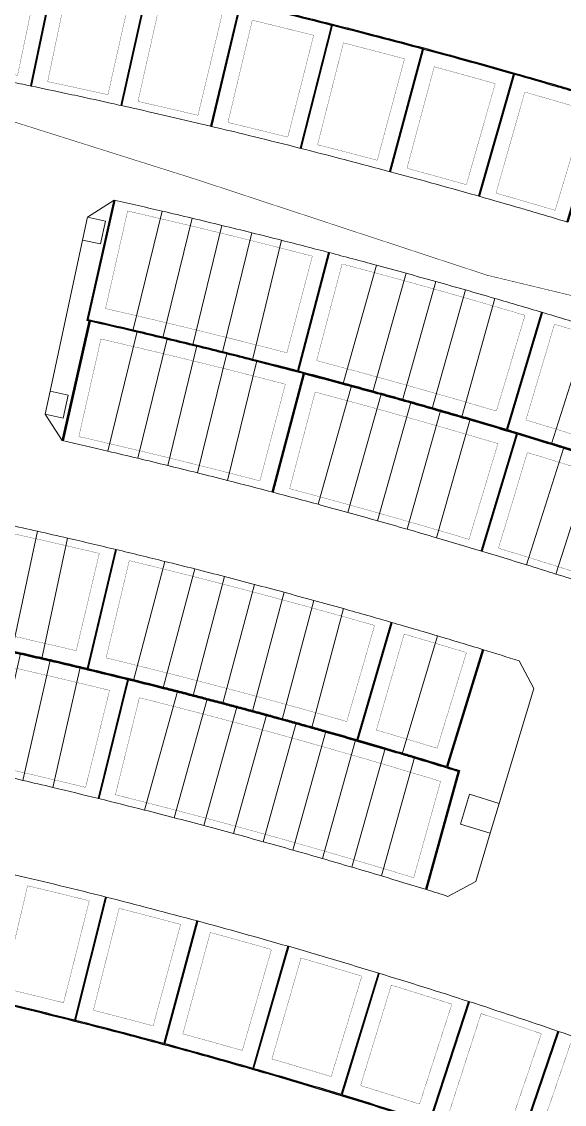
# Model space of a CAD drawing. Header units: centimetres. Extents: x -6122352 to 6876996, y -1694241 to 2592194.
# Drawn here: x 1108771 to 1214608, y -225849 to -14655 of the extents above; entities that cross this region are included whole.
import ezdxf

# ---------------------------------------------------------------- set-up
doc = ezdxf.new("R2010")
doc.units = ezdxf.units.CM
doc.header["$MEASUREMENT"] = 0
doc.linetypes.add('XR-AR-END-SETTING OUT PLAN$0$23261-XR-AR-SI-GF$0$HIDDEN', pattern=[0.375, 0.25, -0.125])
for name, color, linetype, lineweight, true_color in [('08-Compound Wall-2', 6, 'Continuous', 25, 0xff00ff), ('23585-XR-AR-DAMAC PLOT LIMITS$0$1-End units', 7, 'Continuous', 5, 0xf8991e), ('23585-XR-AR-DAMAC PLOT LIMITS$0$1-Open Space', 7, 'Continuous', 5, 0x90cf5a), ('23585-XR-AR-DAMAC PLOT LIMITS$0$1-Utility', 7, 'Continuous', 5, 0x8db1ff)]:
    doc.layers.add(name, color=color, linetype=linetype, lineweight=lineweight, true_color=true_color)
doc.layers.add('23585-XR-AR-BOUNDARY WALLS AND SETBACKS$0$setback', color=7, linetype='XR-AR-END-SETTING OUT PLAN$0$23261-XR-AR-SI-GF$0$HIDDEN')
doc.layers.add('@MI-REF LAYER', color=7, linetype='Continuous')
for name, color, linetype, lineweight in [('23585-XR-AR-DAMAC PLOT LIMITS$0$1-LV3', 231, 'Continuous', 5), ('23585-XR-AR-DAMAC PLOT LIMITS$0$1-Mid units', 41, 'Continuous', 5), ('A-ANNO-TEXT', 3, 'Continuous', 25)]:
    doc.layers.add(name, color=color, linetype=linetype, lineweight=lineweight)
doc.layers.add('23585-XR-AR-DAMAC PLOT LIMITS$0$D-Phase New', color=7, linetype='Continuous', true_color=0x000080)

# ---------------------------------------------------------------- blocks, each defined once
blk = doc.blocks.new('23585-XR-AR-BOUNDARY WALLS AND SETBACKS')
at = {"layer": '08-Compound Wall-2'}
for points in [[(497223.69, 2769768.65, -0.000875), (497231, 2769773.12, -0.000592), (497233.64, 2769774.72, -0.001228), (497239.35, 2769778.15), (497252.17, 2769756.69)], [(497236.87, 2769747.4), (497223.88, 2769768.53, -0.000865), (497231.11, 2769772.95, -0.000592), (497233.74, 2769774.55, -0.001191), (497239.28, 2769777.88), (497252, 2769756.59)], [(497208.11, 2769758.89, -0.0016), (497215.15, 2769763.33, -0.001798), (497223.08, 2769768.27), (497223.69, 2769768.65)], [(497221.62, 2769737.85), (497208.3, 2769758.77, -0.001581), (497215.25, 2769763.16, -0.001798), (497223.19, 2769768.1), (497223.71, 2769768.42), (497236.7, 2769747.3)], [(497299.08, 2769762.53), (497310.63, 2769741.6, 0.001322), (497304.92, 2769738.44, 0.000513), (497302.72, 2769737.2, 0.000704), (497299.69, 2769735.5, 0.000513), (497297.49, 2769734.25, 0.000704), (497294.47, 2769732.53, 0.000513), (497292.28, 2769731.28, 0.000704), (497289.27, 2769729.54, 0.000513), (497287.08, 2769728.28, 0.000704), (497284.08, 2769726.53, 0.000513), (497281.9, 2769725.25, 0.001428), (497275.84, 2769721.67, 0.000407), (497274.11, 2769720.64), (497261.86, 2769741.16)], [(497192.7, 2769748.92, -0.001541), (497199.41, 2769753.3, -0.001793), (497207.26, 2769758.34), (497208.11, 2769758.89)], [(497206.5, 2769728.08), (497192.89, 2769748.81, -0.001522), (497199.52, 2769753.13, -0.001793), (497207.37, 2769758.18), (497208.13, 2769758.66), (497221.45, 2769737.74)], [(497177.42, 2769738.74, -0.001482), (497183.82, 2769743.05, -0.001793), (497191.6, 2769748.2), (497192.7, 2769748.92)], [(497191.52, 2769718.1), (497177.62, 2769738.64, -0.001463), (497183.93, 2769742.88, -0.001793), (497191.71, 2769748.04), (497192.72, 2769748.7), (497206.33, 2769727.97)], [(497288.24, 2769701.01), (497276.02, 2769721.55, -0.001407), (497282, 2769725.08, -0.000513), (497284.18, 2769726.36, -0.000704), (497287.18, 2769728.1, -0.000513), (497289.37, 2769729.37, -0.000704), (497292.38, 2769731.1, -0.000513), (497294.57, 2769732.36, -0.000704), (497297.59, 2769734.08, -0.000513), (497299.79, 2769735.32, -0.000704), (497302.81, 2769737.03, -0.000513), (497305.02, 2769738.26, -0.001342), (497310.81, 2769741.47, -0.000577), (497313.31, 2769742.85), (497324.8, 2769721.89)], [(497261.69, 2769741.06), (497273.94, 2769720.54, 0.001492), (497267.63, 2769716.74, 0.000342), (497266.19, 2769715.87, 0.000874), (497262.5, 2769713.62, 0.000342), (497261.06, 2769712.74, 0.000874), (497257.39, 2769710.48, 0.000342), (497255.96, 2769709.59, 0.000874), (497252.3, 2769707.31, 0.000342), (497250.87, 2769706.41, 0.000874), (497247.22, 2769704.11, 0.000342), (497245.79, 2769703.21, 0.001598), (497239.15, 2769698.97), (497238.17, 2769698.33), (497225.22, 2769718.42)], [(497176.68, 2769707.9), (497162.51, 2769728.25, -0.000838), (497168.48, 2769732.4, -0.001797), (497176.2, 2769737.67, -0.000292), (497177.45, 2769738.52), (497191.35, 2769717.98)], [(497161.99, 2769697.5), (497147.52, 2769717.64, -0.001346), (497153.21, 2769721.71, -0.000463), (497155.17, 2769723.1, -0.001334), (497160.85, 2769727.1, -0.000211), (497162.35, 2769728.14), (497176.52, 2769707.79)], [(497252.27, 2769678.75), (497239.34, 2769698.85, -0.001578), (497245.9, 2769703.04, -0.000342), (497247.33, 2769703.94, -0.000874), (497250.97, 2769706.24, -0.000342), (497252.4, 2769707.14, -0.000874), (497256.06, 2769709.42, -0.000342), (497257.5, 2769710.31, -0.000874), (497261.17, 2769712.57, -0.000342), (497262.61, 2769713.45, -0.000874), (497266.29, 2769715.7, -0.000342), (497267.73, 2769716.57, -0.001513), (497274.13, 2769720.42, -0.000407), (497275.85, 2769721.44), (497288.07, 2769700.9)], [(497147.45, 2769686.9), (497132.69, 2769706.83, -0.001287), (497138.08, 2769710.8, -0.001793), (497145.63, 2769716.28, -0.000409), (497147.35, 2769717.52), (497161.83, 2769697.39)], [(497225.05, 2769718.31), (497238, 2769698.23, 0.001663), (497231.12, 2769693.76), (497230.41, 2769693.29, 0.001044), (497226.11, 2769690.46), (497225.4, 2769689.99, 0.001044), (497221.11, 2769687.14), (497220.4, 2769686.67, 0.001044), (497216.13, 2769683.79), (497215.42, 2769683.32, 0.001044), (497211.16, 2769680.42), (497210.46, 2769679.94, 0.001768), (497203.28, 2769675), (497203.09, 2769674.87), (497189.45, 2769694.5)], [(497252.1, 2769678.64), (497239.17, 2769698.75), (497238.19, 2769698.11, 0.001683), (497231.23, 2769693.59), (497230.52, 2769693.13, 0.001044), (497226.22, 2769690.29), (497225.51, 2769689.83, 0.001044), (497221.22, 2769686.97), (497220.51, 2769686.5, 0.001044), (497216.24, 2769683.63), (497215.54, 2769683.15, 0.001044), (497211.27, 2769680.26), (497210.57, 2769679.78, 0.001728), (497203.55, 2769674.95), (497217.18, 2769655.3)], [(497302.41, 2769688.13), (497314.53, 2769667.52, 0.001391), (497308.94, 2769664.22, 0.000529), (497306.82, 2769662.95, 0.000757), (497303.8, 2769661.13, 0.001185), (497299.06, 2769658.26), (497286.63, 2769678.67)], [(497302.59, 2769688.23), (497314.7, 2769667.63, -0.000527), (497316.82, 2769668.87), (497329.59, 2769648.42)], [(497286.46, 2769678.57), (497298.89, 2769658.16), (497298.66, 2769658.02, 0.001285), (497293.55, 2769654.88, 0.000605), (497291.15, 2769653.4, 0.000681), (497288.45, 2769651.72, 0.000605), (497286.06, 2769650.22, 0.00068), (497283.37, 2769648.53, 0.000605), (497280.98, 2769647.02, 0.00068), (497278.3, 2769645.31, 0.000605), (497275.92, 2769643.79, 0.000681), (497273.25, 2769642.07, 0.000605), (497270.88, 2769640.54, 0.000681), (497268.22, 2769638.8, 0.000605), (497265.86, 2769637.26, 0.001286), (497260.85, 2769633.95), (497259.96, 2769633.36, 0.001721), (497253.28, 2769628.88), (497239.86, 2769648.66)], [(497273.39, 2769613.35), (497260.15, 2769633.25), (497260.96, 2769633.78, -0.001286), (497265.97, 2769637.09, -0.000605), (497268.33, 2769638.63, -0.000681), (497270.99, 2769640.37, -0.000605), (497273.36, 2769641.9, -0.000681), (497276.03, 2769643.62, -0.000605), (497278.41, 2769645.14, -0.00068), (497281.09, 2769646.85, -0.000605), (497283.47, 2769648.36, -0.00068), (497286.16, 2769650.05, -0.000605), (497288.56, 2769651.55, -0.000681), (497291.25, 2769653.23, -0.000605), (497293.65, 2769654.71, -0.001285), (497298.77, 2769657.85), (497299.08, 2769658.04, -0.001207), (497303.9, 2769660.96, -0.000757), (497306.93, 2769662.78, -0.000529), (497309.05, 2769664.05, -0.001434), (497314.8, 2769667.45, -0.000485), (497316.76, 2769668.6), (497329.42, 2769648.31)], [(497383.5, 2769657.39), (497395.02, 2769635.44, 0.004045), (497379.33, 2769627.03), (497367.45, 2769648.79)], [(497239.69, 2769648.55), (497253.12, 2769628.77, 0.000296), (497251.97, 2769628, 0.001286), (497247.01, 2769624.62, 0.000367), (497245.6, 2769623.65, 0.000918), (497242.07, 2769621.22, 0.000367), (497240.66, 2769620.24, 0.000918), (497237.15, 2769617.79, 0.000367), (497235.74, 2769616.81, 0.000918), (497232.24, 2769614.34, 0.000367), (497230.84, 2769613.35, 0.001285), (497225.95, 2769609.86, 0.000373), (497224.54, 2769608.84, 0.000913), (497221.09, 2769606.35, 0.001188), (497216.61, 2769603.08), (497216.24, 2769602.81, 0.001188), (497211.78, 2769599.52, 0.000769), (497208.9, 2769597.38), (497194.6, 2769616.54)], [(497367.27, 2769648.69), (497379.15, 2769626.94, 0.004045), (497363.6, 2769618.27), (497351.36, 2769639.84)], [(497351.19, 2769639.74), (497363.42, 2769618.18, 0.004045), (497348.01, 2769609.26), (497335.42, 2769630.62)], [(497238.57, 2769589.25), (497224.74, 2769608.74, -0.000352), (497226.07, 2769609.7, -0.001285), (497230.95, 2769613.18, -0.000367), (497232.35, 2769614.17, -0.000918), (497235.86, 2769616.64, -0.000367), (497237.26, 2769617.63, -0.000918), (497240.78, 2769620.08, -0.000367), (497242.18, 2769621.05, -0.000918), (497245.71, 2769623.49, -0.000367), (497247.13, 2769624.46, -0.001286), (497252.08, 2769627.83, -0.000317), (497253.31, 2769628.66, -0.001721), (497259.99, 2769633.14), (497273.22, 2769613.24)], [(497335.25, 2769630.52), (497347.84, 2769609.16, 0.004045), (497332.58, 2769599.99), (497319.64, 2769621.15)], [(497319.47, 2769621.04), (497332.41, 2769599.89, 0.004045), (497317.3, 2769590.48), (497304.01, 2769611.42)], [(497363.61, 2769618.05, 0.00409), (497348.03, 2769609.04)], [(497303.84, 2769611.31), (497317.13, 2769590.37, 0.004045), (497302.17, 2769580.71), (497288.55, 2769601.43)], [(497348.03, 2769609.04, 0.00409), (497332.6, 2769599.77)], [(497288.38, 2769601.32), (497302, 2769580.6, 0.004045), (497287.21, 2769570.7), (497273.25, 2769591.19)], [(497332.6, 2769599.77, 0.00409), (497317.32, 2769590.25)], [(497317.32, 2769590.25, 0.00409), (497302.2, 2769580.49)], [(497302.2, 2769580.49, 0.00409), (497287.24, 2769570.47)]]:
    blk.add_lwpolyline(points, format="xyb", dxfattribs=at)
blk.add_lwpolyline([(497217.02, 2769655.19), (497203.39, 2769674.83), (497203.04, 2769674.59), (497189.29, 2769694.39)], dxfattribs=at)
at = {"layer": '23585-XR-AR-BOUNDARY WALLS AND SETBACKS$0$setback', "ltscale": 40, "const_width": 0.05}
for points in [[(497238.56, 2769750.2), (497227.82, 2769767.66, -0.000568), (497232.56, 2769770.56, -0.000592), (497235.19, 2769772.15, -0.000674), (497238.32, 2769774.03), (497248.83, 2769756.44, 0.000666), (497245.79, 2769754.61, 0.000588), (497243.22, 2769753.05, 0.000564)], [(497223.26, 2769740.67), (497212.25, 2769757.96, -0.001022), (497216.74, 2769760.79, -0.001356), (497222.71, 2769764.51), (497233.45, 2769747.05, 0.001341), (497227.63, 2769743.42, 0.001013)], [(497297.27, 2769759.81), (497306.69, 2769742.74, 0.000736), (497303.51, 2769740.97, 0.000513), (497301.3, 2769739.73, 0.000704), (497298.26, 2769738.02, 0.000513), (497296.06, 2769736.77, 0.000704), (497293.03, 2769735.05, 0.000513), (497290.83, 2769733.79, 0.000704), (497287.82, 2769732.05, 0.000513), (497285.63, 2769730.78, 0.000704), (497282.62, 2769729.03, 0.000513), (497280.43, 2769727.75, 0.001248), (497275.12, 2769724.61), (497265.12, 2769741.35, -0.001304), (497270.76, 2769744.69, -0.001193), (497275.94, 2769747.71, -0.001193), (497281.13, 2769750.7, -0.001193), (497286.33, 2769753.67, -0.001193), (497291.55, 2769756.62, -0.001304)], [(497208.1, 2769730.92), (497196.85, 2769748.06, -0.000963), (497201.04, 2769750.78, -0.001409), (497207.19, 2769754.74), (497218.2, 2769737.45, 0.0014), (497212.18, 2769733.58, 0.000954)], [(497193.08, 2769720.96), (497181.59, 2769737.94, -0.000904), (497185.49, 2769740.55, -0.001468), (497191.84, 2769744.77), (497203.08, 2769727.63, 0.001458), (497196.88, 2769723.51, 0.000895)], [(497289.97, 2769703.77), (497280, 2769720.53, -0.000818), (497283.47, 2769722.58, -0.000513), (497285.65, 2769723.85, -0.000704), (497288.64, 2769725.59, -0.000513), (497290.82, 2769726.86, -0.000704), (497293.82, 2769728.59, -0.000513), (497296.01, 2769729.84, -0.000704), (497299.02, 2769731.55, -0.000513), (497301.22, 2769732.8, -0.000704), (497304.23, 2769734.5, -0.000513), (497306.43, 2769735.73, -0.001331), (497312.16, 2769738.91), (497321.53, 2769721.81, 0.001272), (497316.15, 2769718.82, 0.001241), (497310.91, 2769715.88, 0.001241), (497305.68, 2769712.91, 0.00124), (497300.48, 2769709.92, 0.001241), (497295.28, 2769706.9, 0.001272)], [(497259.97, 2769738.28), (497269.96, 2769721.54, 0.000906), (497266.13, 2769719.22, 0.000342), (497264.68, 2769718.35, 0.000874), (497260.99, 2769716.1, 0.000342), (497259.55, 2769715.21, 0.000874), (497255.87, 2769712.94, 0.000342), (497254.43, 2769712.05, 0.000874), (497250.76, 2769709.77, 0.000342), (497249.33, 2769708.87, 0.000874), (497245.67, 2769706.57, 0.000342), (497244.24, 2769705.66, 0.001248), (497239.03, 2769702.34), (497228.47, 2769718.73, -0.001304), (497233.99, 2769722.25, -0.001193), (497239.06, 2769725.45, -0.001193), (497244.15, 2769728.62, -0.001193), (497249.24, 2769731.77, -0.001193), (497254.36, 2769734.89, -0.001304)], [(497178.21, 2769710.79), (497166.49, 2769727.61, -0.000503), (497170.07, 2769730.09, -0.00153), (497176.62, 2769734.58), (497188.11, 2769717.6, 0.001517), (497181.72, 2769713.22, 0.000498)], [(497163.47, 2769700.41), (497151.51, 2769717.06, -0.000787), (497154.83, 2769719.43, -0.000463), (497156.79, 2769720.82, -0.001126), (497161.57, 2769724.18), (497173.28, 2769707.36, 0.001113), (497168.63, 2769704.08, 0.000463), (497166.71, 2769702.72, 0.000778)], [(497284.81, 2769700.71, 0.001272), (497279.53, 2769697.53, 0.001241), (497274.4, 2769694.41, 0.001241), (497269.28, 2769691.26, 0.001241), (497264.18, 2769688.09, 0.001241), (497259.1, 2769684.89, 0.001272), (497253.9, 2769681.58), (497243.35, 2769697.98, -0.000988), (497247.45, 2769700.59, -0.000342), (497248.88, 2769701.49, -0.000874), (497252.51, 2769703.79, -0.000342), (497253.94, 2769704.68, -0.000874), (497257.59, 2769706.95, -0.000342), (497259.02, 2769707.84, -0.000874), (497262.69, 2769710.1, -0.000342), (497264.12, 2769710.98, -0.000874), (497267.79, 2769713.22, -0.000342), (497269.24, 2769714.09, -0.001331), (497274.85, 2769717.47)], [(497223.43, 2769715.48), (497233.99, 2769699.09, 0.001076), (497229.53, 2769696.19), (497228.82, 2769695.72, 0.001044), (497224.51, 2769692.88), (497223.8, 2769692.41, 0.001044), (497219.5, 2769689.55), (497218.79, 2769689.08, 0.001044), (497214.5, 2769686.2), (497213.8, 2769685.72, 0.001044), (497209.53, 2769682.82), (497208.83, 2769682.34, 0.001249), (497203.73, 2769678.84), (497192.61, 2769694.86, -0.000718), (497198.02, 2769698.57, -0.001193), (497202.97, 2769701.94, -0.001193), (497207.94, 2769705.28, -0.001193), (497212.93, 2769708.6, -0.001193), (497217.94, 2769711.9, -0.001304)], [(497148.89, 2769689.82), (497136.69, 2769706.3, -0.000728), (497139.73, 2769708.54, -0.001644), (497146.63, 2769713.56), (497158.6, 2769696.91, 0.001635), (497151.85, 2769692, 0.000719)], [(497218.63, 2769658.13, -0.001896), (497223.71, 2769661.62, -0.001241), (497228.68, 2769665, -0.00124), (497233.66, 2769668.35, -0.00124), (497238.67, 2769671.67, -0.001241), (497243.69, 2769674.97, -0.001272), (497248.85, 2769678.33), (497238.3, 2769694.73, 0.00133), (497232.82, 2769691.17), (497232.11, 2769690.7, 0.001044), (497227.81, 2769687.88), (497227.11, 2769687.41, 0.001044), (497222.83, 2769684.56), (497222.13, 2769684.09, 0.001044), (497217.86, 2769681.22), (497217.16, 2769680.75, 0.001044), (497212.91, 2769677.86), (497212.21, 2769677.38, 0.001159), (497207.51, 2769674.16)], [(497300.76, 2769685.41), (497310.65, 2769668.6, 0.000792), (497307.46, 2769666.71, 0.000529), (497305.33, 2769665.44, 0.000757), (497302.3, 2769663.62, 0.000566), (497300.03, 2769662.25), (497289.89, 2769678.9, -0.001333), (497295.32, 2769682.17, -0.001332)], [(497284.76, 2769675.78), (497294.91, 2769659.12, 0.000723), (497292.03, 2769657.35, 0.000605), (497289.62, 2769655.86, 0.000681), (497286.92, 2769654.18, 0.000605), (497284.52, 2769652.68, 0.00068), (497281.82, 2769650.98, 0.000605), (497279.43, 2769649.47, 0.00068), (497276.74, 2769647.76, 0.000605), (497274.36, 2769646.23, 0.000681), (497271.68, 2769644.51, 0.000605), (497269.3, 2769642.97, 0.000681), (497266.63, 2769641.23, 0.000605), (497264.27, 2769639.68, 0.001286), (497259.25, 2769636.37), (497258.35, 2769635.77, 0.001103), (497254.06, 2769632.9), (497243.11, 2769649.04, -0.001431), (497248.77, 2769652.82, -0.00126), (497253.77, 2769656.12, -0.00126), (497258.79, 2769659.39, -0.00126), (497263.82, 2769662.64, -0.00126), (497268.88, 2769665.87, -0.00126), (497273.94, 2769669.06, -0.00126), (497279.03, 2769672.24, -0.001416)], [(497274.97, 2769616.2), (497264.17, 2769632.43, -0.000871), (497267.56, 2769634.66, -0.000605), (497269.91, 2769636.21, -0.000681), (497272.57, 2769637.94, -0.000605), (497274.93, 2769639.47, -0.000681), (497277.6, 2769641.18, -0.000605), (497279.97, 2769642.7, -0.00068), (497282.64, 2769644.4, -0.000605), (497285.02, 2769645.91, -0.00068), (497287.7, 2769647.6, -0.000605), (497290.09, 2769649.09, -0.000681), (497292.78, 2769650.76, -0.000605), (497295.18, 2769652.24, -0.001285), (497300.28, 2769655.37), (497300.59, 2769655.57, -0.001207), (497305.4, 2769658.48, -0.000757), (497308.42, 2769660.29, -0.000529), (497310.53, 2769661.55, -0.001335), (497315.88, 2769664.72), (497326.2, 2769648.17, 0.001337), (497320.94, 2769645.06, 0.001313), (497315.78, 2769641.97, 0.001313), (497310.64, 2769638.85, 0.001312), (497305.52, 2769635.71, 0.001312), (497300.42, 2769632.55, 0.001312), (497295.33, 2769629.35, 0.001312), (497290.26, 2769626.13, 0.001313), (497285.2, 2769622.88, 0.001313), (497280.16, 2769619.61, 0.001356)], [(497381.63, 2769654.71), (497391.15, 2769636.56, 0.00273), (497380.53, 2769630.88), (497370.71, 2769648.86, -0.002757)], [(497365.45, 2769645.98), (497375.27, 2769628, 0.00273), (497364.74, 2769622.14), (497354.62, 2769639.96, -0.002757)], [(497338.69, 2769630.8, -0.002757), (497349.41, 2769637), (497359.52, 2769619.18, 0.00273), (497349.09, 2769613.14)], [(497240.06, 2769592.16), (497228.77, 2769608.07, -0.001018), (497232.63, 2769610.82, -0.000367), (497234.03, 2769611.81, -0.000918), (497237.52, 2769614.27, -0.000367), (497238.92, 2769615.25, -0.000918), (497242.43, 2769617.7, -0.000367), (497243.83, 2769618.67, -0.000918), (497247.35, 2769621.1, -0.000367), (497248.76, 2769622.06, -0.001286), (497253.71, 2769625.43, -0.000317), (497254.93, 2769626.26, -0.001098), (497259.18, 2769629.11), (497269.98, 2769612.88, 0.001351), (497264.85, 2769609.42, 0.001312), (497259.88, 2769606.04, 0.001312), (497254.93, 2769602.64, 0.001312), (497250, 2769599.2, 0.001312), (497245.09, 2769595.74, 0.001349)], [(497322.9, 2769621.38, -0.002757), (497333.52, 2769627.75), (497343.92, 2769610.1, 0.00273), (497333.59, 2769603.89)], [(497307.27, 2769611.7, -0.002757), (497317.78, 2769618.25), (497328.47, 2769600.76, 0.00273), (497318.25, 2769594.39)], [(497291.8, 2769601.77, -0.002757), (497302.2, 2769608.49), (497313.18, 2769591.18, 0.00273), (497303.06, 2769584.64)], [(497286.78, 2769598.47), (497298.05, 2769581.34, 0.00273), (497288.03, 2769574.64), (497276.49, 2769591.58, -0.002757)]]:
    blk.add_lwpolyline(points, format="xyb", close=True, dxfattribs=at)
blk.add_lwpolyline([(497222.77, 2769635.07, -0.00126), (497227.68, 2769638.5, -0.00126), (497232.61, 2769641.91, -0.001405), (497238.13, 2769645.68), (497249.09, 2769629.54, 0.00096), (497245.37, 2769627.01, 0.000367), (497243.96, 2769626.04, 0.000918), (497240.42, 2769623.6, 0.000367), (497239.01, 2769622.62, 0.000918)], format="xyb", dxfattribs=at)
blk = doc.blocks.new('A$C9d9485f6')
at = {"layer": 'A-ANNO-TEXT', "rotation": 312.4881850805905}
blk.add_blockref('23585-XR-AR-BOUNDARY WALLS AND SETBACKS', (-2377088.53, -1504219.25), dxfattribs=at)
blk = doc.blocks.new('23585-XR-AR-DAMAC PLOT LIMITS')
at = {"layer": '23585-XR-AR-DAMAC PLOT LIMITS$0$1-End units', "color": 251, "true_color": 0x636466}
for points in [[(497281.95, 2769725.16, 0.001428), (497275.89, 2769721.58, 0.000427), (497274.08, 2769720.5), (497261.77, 2769741.11, -0.001902), (497270, 2769745.98)], [(497274.08, 2769720.5, 0.001513), (497267.68, 2769716.66, 0.000342), (497266.24, 2769715.78), (497253.58, 2769736.17, -0.001902), (497261.77, 2769741.11)], [(497296.04, 2769705.6, 0.001892), (497288.16, 2769700.95), (497275.89, 2769721.58, -0.001428), (497281.95, 2769725.16, -0.000513), (497284.13, 2769726.44)], [(497245.85, 2769703.13, 0.001598), (497239.2, 2769698.88), (497238.14, 2769698.2), (497225.13, 2769718.37, -0.001901), (497233.19, 2769723.52)], [(497288.16, 2769700.95, 0.001892), (497280.31, 2769696.25), (497267.68, 2769716.66, -0.001513), (497274.08, 2769720.5, -0.000427), (497275.89, 2769721.58)], [(497238.14, 2769698.2, 0.001683), (497231.17, 2769693.68), (497230.46, 2769693.21), (497217.11, 2769713.16, -0.001902), (497225.13, 2769718.37)], [(497259.9, 2769683.62, 0.001892), (497252.19, 2769678.7), (497239.2, 2769698.88, -0.001598), (497245.85, 2769703.13, -0.000342), (497247.27, 2769704.03)], [(497210.52, 2769679.86, 0.001768), (497203.33, 2769674.91), (497202.98, 2769674.67), (497189.29, 2769694.39, -0.001047), (497197.17, 2769699.81)], [(497252.19, 2769678.7, 0.001892), (497244.51, 2769673.72), (497231.17, 2769693.68, -0.001683), (497238.14, 2769698.2), (497239.2, 2769698.88)], [(497314.75, 2769667.54, 0.001434), (497308.99, 2769664.13, 0.000529), (497306.87, 2769662.86), (497294.55, 2769683.46, -0.001963), (497302.59, 2769688.23)], [(497306.87, 2769662.86, 0.000757), (497303.85, 2769661.05, 0.001207), (497299.03, 2769658.13), (497286.54, 2769678.62, -0.001963), (497294.55, 2769683.46)], [(497224.55, 2769660.39), (497211.22, 2769680.34), (497210.52, 2769679.86, 0.001768), (497203.33, 2769674.91), (497217.02, 2769655.19, -0.00282)], [(497299.03, 2769658.13), (497298.72, 2769657.94, 0.001285), (497293.6, 2769654.8, 0.000605), (497291.2, 2769653.31), (497278.24, 2769673.51, -0.002047), (497286.54, 2769678.62)], [(497329.59, 2769648.42, 0.002002), (497321.7, 2769643.77), (497308.99, 2769664.13, -0.001434), (497314.75, 2769667.54, -0.000527), (497316.88, 2769668.79)], [(497260.9, 2769633.87), (497260.01, 2769633.27, 0.001743), (497253.26, 2769628.74), (497239.78, 2769648.6, -0.002062), (497247.94, 2769654.07)], [(497253.26, 2769628.74, 0.000317), (497252.03, 2769627.92, 0.001286), (497247.07, 2769624.54, 0.000367), (497245.66, 2769623.57), (497231.76, 2769643.14, -0.002035), (497239.78, 2769648.6)], [(497280.98, 2769618.35, 0.002012), (497273.31, 2769613.29), (497260.01, 2769633.27), (497260.9, 2769633.87, -0.001286), (497265.91, 2769637.17, -0.000605), (497268.27, 2769638.72)], [(497273.31, 2769613.29, 0.002006), (497265.69, 2769608.18), (497252.03, 2769627.92, -0.000317), (497253.26, 2769628.74, -0.001743), (497260.01, 2769633.27)]]:
    blk.add_lwpolyline(points, format="xyb", close=True, dxfattribs=at)
at = {"layer": '23585-XR-AR-DAMAC PLOT LIMITS$0$1-LV3', "color": 251, "true_color": 0x636466}
for points in [[(497252.17, 2769756.69, 0.001229), (497246.57, 2769753.32, 0.000588), (497244, 2769751.77, 0.000873), (497236.79, 2769747.35), (497223.69, 2769768.65, -0.000875), (497231, 2769773.12, -0.000592), (497233.64, 2769774.72, -0.001228), (497239.35, 2769778.15)], [(497236.79, 2769747.35), (497236.2, 2769746.99, 0.001793), (497228.43, 2769742.15, 0.0016), (497221.53, 2769737.79), (497208.11, 2769758.89, -0.0016), (497215.15, 2769763.33, -0.001798), (497223.08, 2769768.27), (497223.69, 2769768.65)], [(497221.53, 2769737.79), (497220.7, 2769737.26, 0.001793), (497213, 2769732.32, 0.001541), (497206.41, 2769728.02), (497192.7, 2769748.92, -0.001541), (497199.41, 2769753.3, -0.001793), (497207.26, 2769758.34), (497208.11, 2769758.89)], [(497206.41, 2769728.02), (497205.34, 2769727.32, 0.001793), (497197.71, 2769722.26, 0.001482), (497191.44, 2769718.04), (497177.42, 2769738.74, -0.001482), (497183.82, 2769743.05, -0.001793), (497191.6, 2769748.2), (497192.7, 2769748.92)], [(497191.44, 2769718.04, 0.000311), (497190.12, 2769717.15, 0.001793), (497182.57, 2769711.99, 0.000847), (497176.6, 2769707.84), (497162.32, 2769728.36, -0.000849), (497168.37, 2769732.56, -0.001797), (497176.08, 2769737.84, -0.000311), (497177.42, 2769738.74)], [(497176.6, 2769707.84, 0.00022), (497175.05, 2769706.77, 0.001331), (497169.5, 2769702.86, 0.000463), (497167.57, 2769701.49, 0.001365), (497161.91, 2769697.44), (497147.32, 2769717.75, -0.001365), (497153.1, 2769721.87, -0.000463), (497155.06, 2769723.27, -0.001334), (497160.74, 2769727.26, -0.000222), (497162.32, 2769728.36)], [(497161.91, 2769697.44, 0.000429), (497160.13, 2769696.17, 0.001793), (497152.73, 2769690.79, 0.001306), (497147.37, 2769686.84), (497132.49, 2769706.93, -0.001306), (497137.96, 2769710.96, -0.001793), (497145.51, 2769716.44, -0.000428), (497147.32, 2769717.75)], [(497395.2, 2769635.31, 0.00409), (497379.33, 2769626.81), (497367.36, 2769648.74, -0.004092), (497383.59, 2769657.43)], [(497379.33, 2769626.81, 0.00409), (497363.61, 2769618.05), (497351.27, 2769639.79, -0.004092), (497367.36, 2769648.74)], [(497363.61, 2769618.05, 0.00409), (497348.03, 2769609.04), (497335.34, 2769630.57, -0.004092), (497351.27, 2769639.79)], [(497348.03, 2769609.04, 0.00409), (497332.6, 2769599.77), (497319.55, 2769621.1, -0.004092), (497335.34, 2769630.57)], [(497332.6, 2769599.77, 0.00409), (497317.32, 2769590.25), (497303.93, 2769611.36, -0.004092), (497319.55, 2769621.1)], [(497317.32, 2769590.25, 0.00409), (497302.2, 2769580.49), (497288.46, 2769601.38, -0.004092), (497303.93, 2769611.36)], [(497302.2, 2769580.49, 0.00409), (497287.24, 2769570.47), (497273.16, 2769591.14, -0.004092), (497288.46, 2769601.38)]]:
    blk.add_lwpolyline(points, format="xyb", close=True, dxfattribs=at)
at = {"layer": '23585-XR-AR-DAMAC PLOT LIMITS$0$1-Mid units', "color": 251, "true_color": 0x636466}
for points in [[(497287.13, 2769728.19, 0.000704), (497284.13, 2769726.44, 0.000513), (497281.95, 2769725.16), (497270, 2769745.98, -0.001193), (497275.18, 2769749)], [(497266.24, 2769715.78, 0.000874), (497262.56, 2769713.54, 0.000342), (497261.12, 2769712.65), (497248.46, 2769733.05, -0.001193), (497253.58, 2769736.17)], [(497261.12, 2769712.65, 0.000874), (497257.45, 2769710.39, 0.000342), (497256.01, 2769709.5), (497243.35, 2769729.9, -0.001193), (497248.46, 2769733.05)], [(497306.43, 2769711.61, 0.00124), (497301.23, 2769708.62), (497289.32, 2769729.46, -0.000704), (497292.33, 2769731.19, -0.000513), (497294.52, 2769732.45)], [(497256.01, 2769709.5, 0.000874), (497252.35, 2769707.22, 0.000342), (497250.92, 2769706.33), (497238.26, 2769726.72, -0.001193), (497243.35, 2769729.9)], [(497301.23, 2769708.62, 0.001241), (497296.04, 2769705.6), (497284.13, 2769726.44, -0.000704), (497287.13, 2769728.19, -0.000513), (497289.32, 2769729.46)], [(497250.92, 2769706.33, 0.000874), (497247.27, 2769704.03, 0.000342), (497245.85, 2769703.13), (497233.19, 2769723.52, -0.001193), (497238.26, 2769726.72)], [(497280.31, 2769696.25, 0.001241), (497275.18, 2769693.13), (497262.56, 2769713.54, -0.000874), (497266.24, 2769715.78, -0.000342), (497267.68, 2769716.66)], [(497275.18, 2769693.13, 0.001241), (497270.07, 2769689.98), (497257.45, 2769710.39, -0.000874), (497261.12, 2769712.65, -0.000342), (497262.56, 2769713.54)], [(497230.46, 2769693.21, 0.001044), (497226.16, 2769690.38), (497225.45, 2769689.91), (497212.1, 2769709.86, -0.001193), (497217.11, 2769713.16)], [(497225.45, 2769689.91, 0.001044), (497221.16, 2769687.06), (497220.46, 2769686.58), (497207.11, 2769706.53, -0.001193), (497212.1, 2769709.86)], [(497270.07, 2769689.98, 0.001241), (497264.98, 2769686.81), (497252.35, 2769707.22, -0.000874), (497256.01, 2769709.5, -0.000342), (497257.45, 2769710.39)], [(497264.98, 2769686.81, 0.001241), (497259.9, 2769683.62), (497247.27, 2769704.03, -0.000874), (497250.92, 2769706.33, -0.000342), (497252.35, 2769707.22)], [(497220.46, 2769686.58, 0.001044), (497216.18, 2769683.71), (497215.48, 2769683.24), (497202.13, 2769703.18, -0.001193), (497207.11, 2769706.53)], [(497215.48, 2769683.24, 0.001044), (497211.22, 2769680.34), (497210.52, 2769679.86), (497197.17, 2769699.81, -0.001193), (497202.13, 2769703.18)], [(497244.51, 2769673.72, 0.001241), (497239.49, 2769670.42), (497226.16, 2769690.38, -0.001044), (497230.46, 2769693.21), (497231.17, 2769693.68)], [(497239.49, 2769670.42, 0.00124), (497234.5, 2769667.1), (497221.16, 2769687.06, -0.001044), (497225.45, 2769689.91), (497226.16, 2769690.38)], [(497234.5, 2769667.1, 0.00124), (497229.52, 2769663.76), (497216.18, 2769683.71, -0.001044), (497220.46, 2769686.58), (497221.16, 2769687.06)], [(497229.52, 2769663.76, 0.001241), (497224.55, 2769660.39), (497211.22, 2769680.34, -0.001044), (497215.48, 2769683.24), (497216.18, 2769683.71)], [(497291.2, 2769653.31, 0.000681), (497288.5, 2769651.63, 0.000605), (497286.11, 2769650.14), (497273.15, 2769670.33, -0.00126), (497278.24, 2769673.51)], [(497286.11, 2769650.14, 0.00068), (497283.42, 2769648.44, 0.000605), (497281.04, 2769646.93), (497268.07, 2769667.13, -0.00126), (497273.15, 2769670.33)], [(497281.04, 2769646.93, 0.00068), (497278.36, 2769645.23, 0.000605), (497275.98, 2769643.71), (497263.01, 2769663.9, -0.00126), (497268.07, 2769667.13)], [(497275.98, 2769643.71, 0.000681), (497273.31, 2769641.99, 0.000605), (497270.94, 2769640.45), (497257.97, 2769660.65, -0.00126), (497263.01, 2769663.9)], [(497321.7, 2769643.77, 0.001313), (497316.55, 2769640.68), (497303.85, 2769661.05, -0.000757), (497306.87, 2769662.86, -0.000529), (497308.99, 2769664.13)], [(497270.94, 2769640.45, 0.000681), (497268.27, 2769638.72, 0.000605), (497265.91, 2769637.17), (497252.95, 2769657.37, -0.00126), (497257.97, 2769660.65)], [(497316.55, 2769640.68, 0.001313), (497311.42, 2769637.57), (497298.72, 2769657.94), (497299.03, 2769658.13, -0.001207), (497303.85, 2769661.05)], [(497265.91, 2769637.17, 0.001286), (497260.9, 2769633.87), (497247.94, 2769654.07, -0.00126), (497252.95, 2769657.37)], [(497311.42, 2769637.57, 0.001312), (497306.31, 2769634.44), (497293.6, 2769654.8, -0.001285), (497298.72, 2769657.94)], [(497306.31, 2769634.44, 0.001312), (497301.21, 2769631.27), (497288.5, 2769651.63, -0.000681), (497291.2, 2769653.31, -0.000605), (497293.6, 2769654.8)], [(497301.21, 2769631.27, 0.001312), (497296.13, 2769628.08), (497283.42, 2769648.44, -0.00068), (497286.11, 2769650.14, -0.000605), (497288.5, 2769651.63)], [(497296.13, 2769628.08, 0.001312), (497291.06, 2769624.87), (497278.36, 2769645.23, -0.00068), (497281.04, 2769646.93, -0.000605), (497283.42, 2769648.44)], [(497291.06, 2769624.87, 0.001313), (497286.01, 2769621.62), (497273.31, 2769641.99, -0.000681), (497275.98, 2769643.71, -0.000605), (497278.36, 2769645.23)], [(497245.66, 2769623.57, 0.000918), (497242.13, 2769621.14, 0.000367), (497240.72, 2769620.16), (497226.83, 2769639.73, -0.00126), (497231.76, 2769643.14)], [(497286.01, 2769621.62, 0.001313), (497280.98, 2769618.35), (497268.27, 2769638.72, -0.000681), (497270.94, 2769640.45, -0.000605), (497273.31, 2769641.99)], [(497240.72, 2769620.16, 0.000918), (497237.2, 2769617.71, 0.000367), (497235.8, 2769616.72), (497221.91, 2769636.3, -0.00126), (497226.83, 2769639.73)], [(497265.69, 2769608.18, 0.001312), (497260.73, 2769604.8), (497247.07, 2769624.54, -0.001286), (497252.03, 2769627.92)], [(497260.73, 2769604.8, 0.001312), (497255.79, 2769601.4), (497242.13, 2769621.14, -0.000918), (497245.66, 2769623.57, -0.000367), (497247.07, 2769624.54)]]:
    blk.add_lwpolyline(points, format="xyb", close=True, dxfattribs=at)
at = {"layer": '23585-XR-AR-DAMAC PLOT LIMITS$0$1-Open Space', "color": 251, "true_color": 0x636466}
for points in [[(497089.51, 2769397.89, -0.005475), (497105.83, 2769415.59), (497118.28, 2769428.6, -0.00409), (497130.93, 2769441.39), (497130.94, 2769441.39, -0.00409), (497143.8, 2769453.98, -0.00409), (497156.88, 2769466.35, -0.00409), (497170.15, 2769478.51, -0.00409), (497183.62, 2769490.45, -0.00409), (497197.28, 2769502.17, -0.00409), (497211.13, 2769513.66, -0.00409), (497225.17, 2769524.93, -0.00409), (497239.39, 2769535.96, -0.00409), (497253.79, 2769546.76, -0.00409), (497268.37, 2769557.33, -0.001136), (497272.45, 2769560.22, -0.00409), (497287.24, 2769570.47, -0.00409), (497302.2, 2769580.49, -0.00409), (497317.32, 2769590.25, -0.00409), (497332.6, 2769599.77, -0.00409), (497348.03, 2769609.04, -0.00409), (497363.61, 2769618.05, -0.00409)], [(497183.82, 2769743.05, -0.001793), (497191.6, 2769748.2), (497192.7, 2769748.92, -0.001541), (497199.41, 2769753.3, -0.001793), (497207.26, 2769758.34), (497208.11, 2769758.89, -0.0016), (497215.15, 2769763.33, -0.001798), (497223.08, 2769768.27), (497223.69, 2769768.65, -0.000875), (497231, 2769773.12, -0.000592), (497233.64, 2769774.72, -0.001228)]]:
    blk.add_lwpolyline(points, format="xyb", dxfattribs=at)
blk.add_lwpolyline([(497202.98, 2769674.67), (497203.33, 2769674.91), (497217.02, 2769655.19), (497210.98, 2769656.25), (497213.9, 2769658.32), (497211.26, 2769662.05), (497208.33, 2769659.97), (497190.87, 2769684.56), (497193.79, 2769686.64), (497191.14, 2769690.36), (497188.22, 2769688.29), (497189.29, 2769694.39)], close=True, dxfattribs=at)
blk.add_lwpolyline([(497314.83, 2769690.38), (497326.78, 2769670.28), (497321.54, 2769667.17), (497324.66, 2769661.92), (497329.9, 2769665.04), (497334.92, 2769656.6), (497333.36, 2769650.61, 0.000955), (497329.59, 2769648.42), (497316.88, 2769668.79, 0.000527), (497314.75, 2769667.54), (497302.59, 2769688.23, -0.001537), (497308.91, 2769691.92)], format="xyb", close=True, dxfattribs=at)
at = {"layer": '23585-XR-AR-DAMAC PLOT LIMITS$0$1-Utility', "color": 251, "true_color": 0x636466}
for points in [[(497191.14, 2769690.36), (497193.79, 2769686.64), (497190.87, 2769684.56), (497188.37, 2769688.07), (497188.22, 2769688.29)], [(497329.9, 2769665.04), (497324.66, 2769661.92), (497321.54, 2769667.17), (497326.78, 2769670.28)], [(497210.98, 2769656.25), (497208.33, 2769659.97), (497211.26, 2769662.05), (497213.9, 2769658.32)]]:
    blk.add_lwpolyline(points, close=True, dxfattribs=at)
at = {"layer": '23585-XR-AR-DAMAC PLOT LIMITS$0$D-Phase New', "color": 8, "const_width": 0.1}
blk.add_lwpolyline([(497321.18, 2769786.63), (497326.78, 2769790.41), (497360.2, 2769816.41), (497399.76, 2769847.18), (497492.14, 2769929.91), (497550.94, 2769991.99), (497583.53, 2770028.9), (497589.03, 2770035.52), (497314.24, 2770181.16, 0.036516), (496832.05, 2769846.37), (496874.35, 2769760.79), (496885.44, 2769737.97), (496936.56, 2769633.58), (496921.28, 2769621.25), (496900.1, 2769610.96, 0.033948), (496932.27, 2769551.82), (496968.84, 2769577.18), (497196.84, 2769708.74), (497249.2, 2769738.1)], format="xyb", close=True, dxfattribs=at)
blk.add_lwpolyline([(497536.81, 2769352.14), (497584.9, 2769406.41), (497631.67, 2769450.47), (497321.18, 2769786.63), (497249.2, 2769738.1), (497196.84, 2769708.74), (496968.84, 2769577.18), (496894.23, 2769525.45), (496774.4, 2769438.43), (496699.47, 2769372.26), (496681.41, 2769354.87), (497226.77, 2768802.17), (497256.16, 2768835.96), (497300.28, 2768896.74), (497338.9, 2768961.17), (497371.7, 2769028.74), (497381.73, 2769055.04), (497333.11, 2769183.1), (497381.2, 2769282.03), (497510.83, 2769316.9)], close=True, dxfattribs=at)
blk = doc.blocks.new('A$Cf093b529')
at = {"layer": 'A-ANNO-TEXT'}
blk.add_blockref('23585-XR-AR-DAMAC PLOT LIMITS', (-495391.99, -2768603.44), dxfattribs=at)

msp = doc.modelspace()

# ---------------------------------------------------------------- block references
at = {"layer": '@MI-REF LAYER', "xscale": 1000, "yscale": 1000, "zscale": 1000}
msp.add_blockref('A$C9d9485f6', (-23958.95046, 48155.57226), dxfattribs=at)
at = {"layer": '@MI-REF LAYER', "xscale": 1000, "yscale": 1000, "zscale": 1000, "rotation": 312.4882903633292}
msp.add_blockref('A$Cf093b529', (-891608.73293, 539022.72011), dxfattribs=at)

doc.saveas('drawing.dxf')
